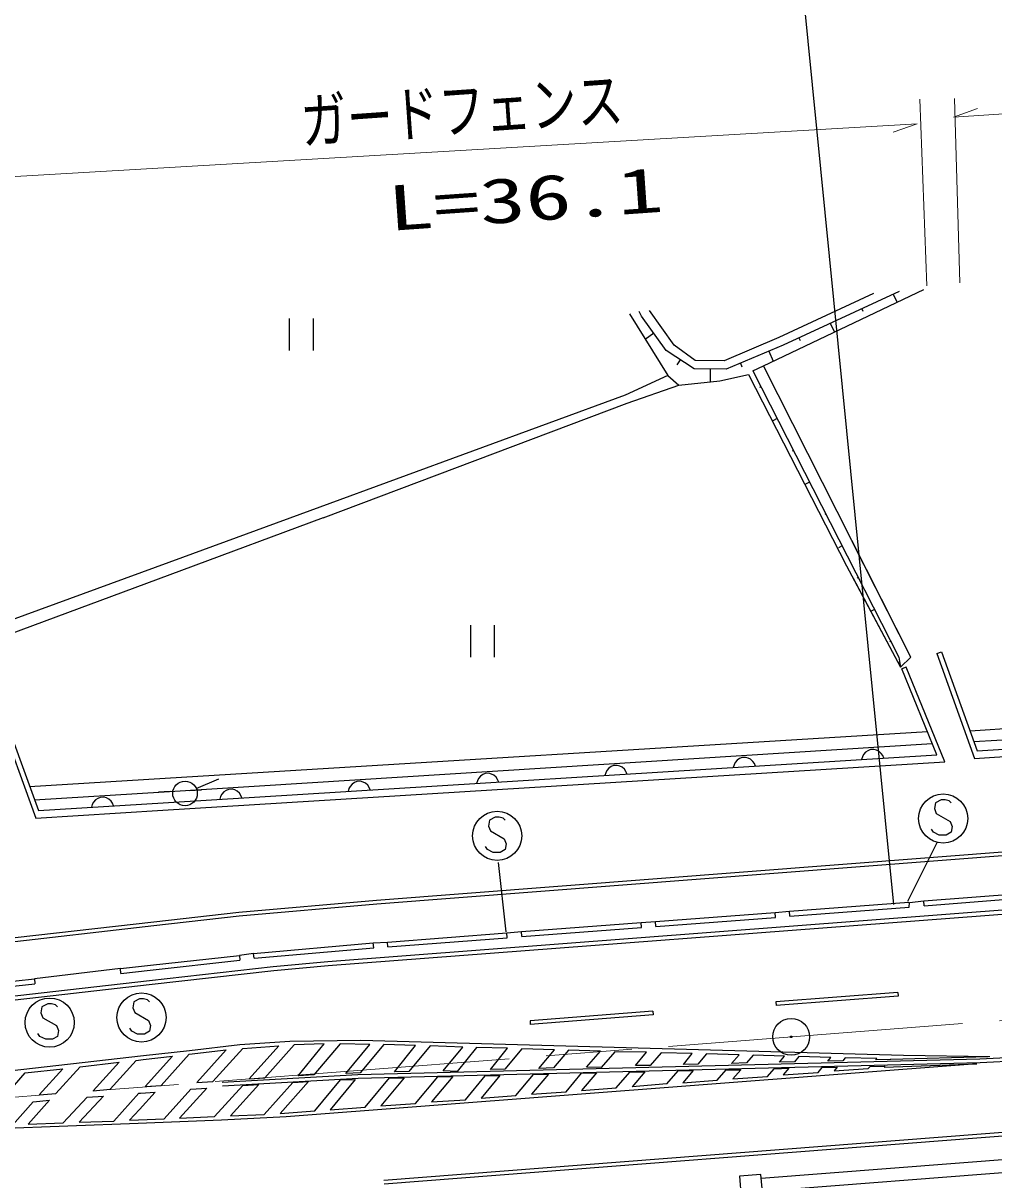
# Model space of a CAD drawing. Units: millimetres, scale not verified. Extents: x 40000 to 680000, y 20000 to 380000.
# Drawn here: x 241948 to 281446, y 268648 to 315717 of the extents above; entities that cross this region are included whole.
import ezdxf
from ezdxf.enums import TextEntityAlignment as Align

# ---------------------------------------------------------------- set-up
doc = ezdxf.new("R2010")
doc.units = ezdxf.units.MM
doc.header["$LTSCALE"] = 1000
doc.linetypes.add('CHAIN', pattern=[18.5, 12, -1.5, 3.5, -1.5])
for name, color, linetype, lineweight in [('M-BGD', 7, 'Continuous', 25), ('M-BGD-EXST', 7, 'Continuous', 25), ('M-BMK', 2, 'CHAIN', 13), ('M-BMK-SRVR', 3, 'Continuous', 25), ('M-STR-HTXT', 7, 'Continuous', 13), ('M-STR-STRC', 7, 'Continuous', 25)]:
    doc.layers.add(name, color=color, linetype=linetype, lineweight=lineweight)
doc.styles.add('ＭＳ ゴシック', font='')
doc.styles.get('ＭＳ ゴシック').set_extended_font_data('MS Gothic')

msp = doc.modelspace()

# ---------------------------------------------------------------- linework, layer by layer
at = {"layer": 'M-BGD'}
for p, q in [((272074, 301768), (278596, 304875)), ((276548, 304718), (272697, 302925)), ((277594, 304798), (272872, 302618)), ((277352, 304687), (277505, 304356)), ((277352, 304687), (277505, 304356)), ((276072, 304096), (276120, 303992)), ((276072, 304096), (276120, 303992)), ((252772, 303702), (252772, 302402)), ((253760, 302402), (253760, 303702)), ((266614, 303893), (268175, 301385)), ((267102, 303798), (267009, 303988)), ((268113, 302400), (267102, 303798)), ((268439, 302607), (267438, 304020)), ((274792, 303505), (274959, 303144)), ((267607, 303099), (267263, 302850)), ((272697, 302925), (270468, 301971)), ((273512, 302914), (273564, 302801)), ((269249, 301646), (268113, 302400)), ((269295, 301995), (268439, 302607)), ((272872, 302618), (270552, 301637)), ((272292, 302373), (272467, 301959)), ((268681, 302023), (268544, 301818)), ((270468, 301971), (269295, 301995)), ((271132, 301883), (271194, 301737)), ((271645, 301567), (272074, 301768)), ((278061, 289912), (272074, 301768)), ((268175, 301385), (266442, 300580)), ((268175, 301385), (268631, 300986)), ((270552, 301637), (269249, 301646)), ((269900, 301642), (269897, 301116)), ((270302, 301158), (271463, 301426)), ((271463, 301426), (275456, 293640)), ((271645, 301567), (277574, 289917)), ((266528, 300249), (268631, 300986)), ((268631, 300986), (270302, 301158)), ((271974, 300920), (271915, 300890)), ((266442, 300580), (254024, 296021)), ((254155, 295592), (266528, 300249)), ((272633, 299625), (272446, 299530)), ((273292, 298331), (273239, 298304)), ((273951, 297036), (273784, 296952)), ((254155, 295592), (248388, 293448)), ((254024, 296021), (248429, 293972)), ((274609, 295742), (274562, 295718)), ((275268, 294447), (275122, 294373)), ((278061, 289912), (275683, 294621)), ((248429, 293972), (240126, 290931)), ((248388, 293448), (240196, 290402)), ((275456, 293640), (277644, 289510)), ((275726, 293130), (277644, 289510)), ((275927, 293153), (275886, 293132)), ((275927, 293153), (275886, 293132)), ((276586, 291859), (276459, 291794)), ((276586, 291859), (276459, 291794)), ((260146, 291224), (260146, 289924)), ((261134, 289924), (261134, 291224)), ((277245, 290564), (277210, 290546)), ((277245, 290564), (277210, 290546)), ((279131, 290063), (279320, 290131)), ((279131, 290063), (280664, 285796)), ((279320, 290131), (280766, 286103)), ((277609, 289713), (277544, 289702)), ((277609, 289713), (277544, 289702)), ((277574, 289917), (277644, 289510)), ((277574, 289917), (277644, 289510)), ((278061, 289912), (277644, 289510)), ((277884, 289514), (277699, 289438)), ((279457, 285664), (277884, 289514)), ((279127, 285944), (277699, 289438)), ((240735, 288121), (242469, 283368)), ((240923, 288189), (242570, 283675)), ((300970, 288177), (280476, 286911)), ((300998, 287728), (280634, 286470)), ((280766, 286103), (301226, 287389)), ((247729, 284995), (278741, 286888)), ((280664, 285796), (301244, 287089)), ((247686, 284440), (278941, 286398)), ((247651, 283991), (279127, 285944)), ((271006, 285728), (270922, 285633)), ((271092, 285788), (271006, 285728)), ((271198, 285831), (271092, 285788)), ((271342, 285839), (271198, 285831)), ((271452, 285810), (271342, 285839)), ((271545, 285762), (271452, 285810)), ((271640, 285678), (271545, 285762)), ((276096, 285864), (276066, 285754)), ((276144, 285957), (276096, 285864)), ((276228, 286052), (276144, 285957)), ((276315, 286112), (276228, 286052)), ((276420, 286155), (276315, 286112)), ((276564, 286163), (276420, 286155)), ((276674, 286134), (276564, 286163)), ((276767, 286086), (276674, 286134)), ((276863, 286002), (276767, 286086)), ((276922, 285915), (276863, 286002)), ((276965, 285810), (276922, 285915)), ((247627, 283688), (279457, 285664)), ((265699, 285309), (265651, 285216)), ((265784, 285404), (265699, 285309)), ((265870, 285464), (265784, 285404)), ((265976, 285506), (265870, 285464)), ((266119, 285515), (265976, 285506)), ((266229, 285486), (266119, 285515)), ((266322, 285438), (266229, 285486)), ((266418, 285354), (266322, 285438)), ((266477, 285267), (266418, 285354)), ((266520, 285161), (266477, 285267)), ((270873, 285540), (270844, 285430)), ((270922, 285633), (270873, 285540)), ((271700, 285591), (271640, 285678)), ((271742, 285486), (271700, 285591)), ((242211, 284658), (247729, 284995)), ((248993, 284574), (249910, 284973)), ((255425, 284816), (255339, 284756)), ((255531, 284858), (255425, 284816)), ((255675, 284867), (255531, 284858)), ((255785, 284838), (255675, 284867)), ((255878, 284790), (255785, 284838)), ((255973, 284705), (255878, 284790)), ((260429, 284892), (260399, 284782)), ((260477, 284985), (260429, 284892)), ((260561, 285080), (260477, 284985)), ((260648, 285140), (260561, 285080)), ((260753, 285182), (260648, 285140)), ((260897, 285191), (260753, 285182)), ((261007, 285162), (260897, 285191)), ((261100, 285114), (261007, 285162)), ((261196, 285029), (261100, 285114)), ((261255, 284943), (261196, 285029)), ((261298, 284837), (261255, 284943)), ((265651, 285216), (265622, 285106)), ((242412, 284109), (247686, 284440)), ((247686, 284439), (247456, 284424)), ((247954, 284456), (247686, 284439)), ((248703, 284497), (249203, 284518)), ((250032, 284337), (249984, 284244)), ((250116, 284432), (250032, 284337)), ((250203, 284492), (250116, 284432)), ((250308, 284534), (250203, 284492)), ((250452, 284543), (250308, 284534)), ((250562, 284514), (250452, 284543)), ((250655, 284466), (250562, 284514)), ((250751, 284381), (250655, 284466)), ((250810, 284295), (250751, 284381)), ((250853, 284189), (250810, 284295)), ((255206, 284568), (255177, 284458)), ((255255, 284661), (255206, 284568)), ((255339, 284756), (255255, 284661)), ((256033, 284619), (255973, 284705)), ((256075, 284513), (256033, 284619)), ((242570, 283675), (247651, 283991)), ((244762, 283919), (244732, 283809)), ((244810, 284013), (244762, 283919)), ((244894, 284108), (244810, 284013)), ((244981, 284167), (244894, 284108)), ((245086, 284210), (244981, 284167)), ((245230, 284219), (245086, 284210)), ((245340, 284190), (245230, 284219)), ((245433, 284141), (245340, 284190)), ((245528, 284057), (245433, 284141)), ((245588, 283971), (245528, 284057)), ((245631, 283865), (245588, 283971)), ((249984, 284244), (249955, 284134)), ((242469, 283368), (247627, 283688)), ((296678, 283123), (256330, 280020)), ((296692, 282973), (256342, 279870)), ((297172, 280795), (254352, 277514)), ((254365, 277365), (297184, 280646)), ((256330, 280020), (250724, 279530)), ((256342, 279870), (250739, 279381)), ((247272, 279137), (218902, 275902)), ((250739, 279381), (247260, 278985)), ((250724, 279530), (247272, 279137)), ((247260, 278985), (218919, 275753)), ((252128, 277312), (247085, 276744)), ((254352, 277514), (252128, 277312)), ((252143, 277163), (254365, 277365)), ((247073, 276592), (252143, 277163)), ((247085, 276744), (242683, 276248)), ((242700, 276099), (247073, 276592)), ((242683, 276248), (219520, 273593)), ((219537, 273444), (242700, 276099)), ((277542, 276278), (272572, 275898)), ((272572, 275898), (272584, 275749)), ((277554, 276128), (272584, 275749)), ((277542, 276278), (277554, 276128)), ((267574, 275510), (262573, 275122)), ((267585, 275360), (262585, 274973)), ((267574, 275510), (267585, 275360)), ((262573, 275122), (262585, 274973)), ((250771, 274145), (248720, 273905)), ((249673, 272652), (250886, 273995)), ((252798, 274285), (250771, 274145)), ((250886, 273995), (252352, 274105)), ((252352, 274105), (251141, 272757)), ((252972, 274146), (251789, 272798)), ((255684, 274319), (252798, 274285)), ((254203, 274178), (252972, 274146)), ((253139, 272883), (254203, 274178)), ((254852, 274180), (253773, 272920)), ((256052, 274158), (254852, 274180)), ((255072, 272974), (256052, 274158)), ((256629, 274150), (255665, 273003)), ((277775, 273710), (255684, 274319)), ((257907, 274119), (256629, 274150)), ((257055, 273038), (257907, 274119)), ((258509, 274098), (257645, 273059)), ((259835, 274050), (258509, 274098)), ((259033, 273088), (259835, 274050)), ((260398, 274040), (259612, 273056)), ((261658, 274001), (260398, 274040)), ((260966, 273134), (261658, 274001)), ((262244, 273986), (261551, 273154)), ((263567, 273937), (262244, 273986)), ((246847, 273691), (218102, 270405)), ((245487, 272334), (246549, 273512)), ((246549, 273512), (246836, 273546)), ((246836, 273546), (248028, 273687)), ((248720, 273905), (246847, 273691)), ((248028, 273687), (246912, 272442)), ((247566, 272494), (248709, 273765)), ((248709, 273765), (250204, 273938)), ((250204, 273938), (249014, 272609)), ((255571, 272934), (280881, 273572)), ((262926, 273183), (263567, 273937)), ((264142, 273928), (263526, 273202)), ((265434, 273884), (264142, 273928)), ((264876, 273231), (265434, 273884)), ((266019, 273864), (265465, 273221)), ((267314, 273839), (266019, 273864)), ((266863, 273301), (267314, 273839)), ((267903, 273822), (267457, 273307)), ((269174, 273790), (267903, 273822)), ((268812, 273341), (269174, 273790)), ((269751, 273777), (269405, 273361)), ((271078, 273734), (269751, 273777)), ((270770, 273386), (271078, 273734)), ((271655, 273722), (271375, 273405)), ((272928, 273683), (271655, 273722)), ((272718, 273435), (272928, 273683)), ((273516, 273673), (273329, 273450)), ((274818, 273630), (273516, 273673)), ((274696, 273485), (274818, 273630)), ((275301, 273498), (274696, 273485)), ((275400, 273615), (275301, 273498)), ((276682, 273582), (275400, 273615)), ((276641, 273533), (276682, 273582)), ((277245, 273546), (276641, 273533)), ((281219, 273653), (277234, 273546)), ((277266, 273567), (277245, 273546)), ((281285, 273652), (277775, 273710)), ((280881, 273572), (282897, 273681)), ((280887, 273423), (282907, 273531)), ((241160, 271996), (242032, 272999)), ((242032, 272999), (243570, 273162)), ((243570, 273162), (242607, 272106)), ((243279, 272159), (244264, 273251)), ((244264, 273251), (245855, 273438)), ((245855, 273438), (244801, 272270)), ((280747, 273374), (252654, 271211)), ((255665, 273003), (255072, 272974)), ((255578, 272784), (280887, 273423)), ((257645, 273059), (257055, 273038)), ((259612, 273056), (259033, 273088)), ((261551, 273154), (260966, 273134)), ((263526, 273202), (262926, 273183)), ((264665, 272986), (265276, 272999)), ((265276, 272999), (264670, 272282)), ((265465, 273221), (264876, 273231)), ((266076, 272388), (266634, 273026)), ((266634, 273026), (267243, 273039)), ((267243, 273039), (266723, 272440)), ((267457, 273307), (266863, 273301)), ((268143, 272555), (268599, 273084)), ((268599, 273084), (269209, 273100)), ((269209, 273100), (268788, 272595)), ((269405, 273361), (268812, 273341)), ((270189, 272705), (270547, 273125)), ((270547, 273125), (271156, 273131)), ((271375, 273405), (270770, 273386)), ((271156, 273131), (270829, 272754)), ((272237, 272859), (272501, 273173)), ((272501, 273173), (273104, 273190)), ((273329, 273450), (272718, 273435)), ((273104, 273190), (272874, 272920)), ((272874, 272920), (274293, 273021)), ((274293, 273021), (274464, 273217)), ((274464, 273217), (275074, 273231)), ((275074, 273231), (274943, 273080)), ((274943, 273080), (276334, 273180)), ((276334, 273180), (276410, 273265)), ((276410, 273265), (277016, 273276)), ((276979, 273232), (280747, 273374)), ((277016, 273276), (276979, 273232)), ((249014, 272609), (249673, 272652)), ((250046, 272622), (255571, 272934)), ((250056, 272473), (255578, 272784)), ((251538, 272528), (250379, 271252)), ((250888, 272484), (251538, 272528)), ((251141, 272757), (251789, 272798)), ((251762, 271313), (252917, 272616)), ((253556, 272649), (252400, 271349)), ((252917, 272616), (253556, 272649)), ((253773, 272920), (253139, 272883)), ((253815, 271452), (254856, 272714)), ((255459, 272730), (254435, 271496)), ((254856, 272714), (255459, 272730)), ((255861, 271605), (256852, 272795)), ((257456, 272802), (256500, 271657)), ((308650, 272660), (256628, 268627)), ((256852, 272795), (257456, 272802)), ((257914, 271755), (258825, 272838)), ((259427, 272849), (258568, 271817)), ((258825, 272838), (259427, 272849)), ((259944, 271911), (260744, 272882)), ((261351, 272894), (260582, 271975)), ((260744, 272882), (261351, 272894)), ((261989, 272076), (262713, 272932)), ((263327, 272944), (262638, 272131)), ((262713, 272932), (263327, 272944)), ((264037, 272233), (264665, 272986)), ((268143, 272555), (266723, 272440)), ((268788, 272595), (270189, 272705)), ((270829, 272754), (272237, 272859)), ((242607, 272106), (243279, 272159)), ((244801, 272270), (245487, 272334)), ((245632, 271037), (246650, 272170)), ((246650, 272170), (246729, 272175)), ((247317, 272216), (246678, 271516)), ((246729, 272175), (247317, 272216)), ((246912, 272442), (247566, 272494)), ((247683, 271134), (248777, 272341)), ((249422, 272386), (248312, 271158)), ((248777, 272341), (249422, 272386)), ((249741, 271227), (250888, 272484)), ((308660, 272510), (256637, 268478)), ((260582, 271975), (261989, 272076)), ((262638, 272131), (264037, 272233)), ((264670, 272282), (266076, 272388)), ((241510, 270879), (242356, 271829)), ((243024, 271890), (242147, 270912)), ((242356, 271829), (243024, 271890)), ((243583, 270968), (244547, 272009)), ((245214, 272054), (244231, 271000)), ((244547, 272009), (245214, 272054)), ((254435, 271496), (255861, 271605)), ((256500, 271657), (257914, 271755)), ((258568, 271817), (259944, 271911)), ((310041, 271639), (271982, 268704)), ((246678, 271516), (246276, 271078)), ((246644, 271092), (247683, 271134)), ((248312, 271158), (249741, 271227)), ((252654, 271211), (250014, 271077)), ((250379, 271252), (251762, 271313)), ((252400, 271349), (253815, 271452)), ((246633, 270947), (212341, 269628)), ((242147, 270912), (243583, 270968)), ((244231, 271000), (245632, 271037)), ((246276, 271078), (246644, 271092)), ((250014, 271077), (246633, 270947)), ((310082, 271111), (272022, 268176)), ((271963, 268872), (271092, 268793)), ((271092, 268793), (271170, 267934)), ((272040, 268013), (271963, 268872))]:
    msp.add_line(p, q, dxfattribs=at)
msp.add_circle((248535, 284374), 500, dxfattribs=at)
at = {"layer": 'M-BGD-EXST'}
for p, q in [((279065, 283993), (279025, 283753)), ((279305, 284113), (279065, 283993)), ((279465, 284113), (279305, 284113)), ((279625, 284073), (279465, 284113)), ((279705, 283993), (279625, 284073)), ((261158, 283407), (260918, 283287)), ((261318, 283407), (261158, 283407)), ((261478, 283367), (261318, 283407)), ((261558, 283287), (261478, 283367)), ((279025, 283753), (279105, 283553)), ((279105, 283553), (279665, 283233)), ((260918, 283287), (260878, 283047)), ((260878, 283047), (260958, 282847)), ((278985, 282793), (278905, 282913)), ((279665, 283233), (279745, 283033)), ((279745, 283033), (279705, 282793)), ((260958, 282847), (261518, 282527)), ((261518, 282527), (261598, 282327)), ((279225, 282673), (278985, 282793)), ((279505, 282673), (279225, 282673)), ((279705, 282793), (279505, 282673)), ((260838, 282087), (260758, 282207)), ((261078, 281967), (260838, 282087)), ((261358, 281967), (261078, 281967)), ((261558, 282087), (261358, 281967)), ((261598, 282327), (261558, 282087)), ((279119, 282363), (277933, 279972)), ((261282, 281558), (261582, 278737)), ((261645, 278499), (261630, 278698)), ((246447, 275895), (246407, 275655)), ((246687, 276015), (246447, 275895)), ((246847, 276015), (246687, 276015)), ((247007, 275975), (246847, 276015)), ((247087, 275895), (247007, 275975)), ((242707, 275687), (242667, 275447)), ((242667, 275447), (242747, 275247)), ((242947, 275807), (242707, 275687)), ((243107, 275807), (242947, 275807)), ((243267, 275767), (243107, 275807)), ((243347, 275687), (243267, 275767)), ((246407, 275655), (246487, 275455)), ((246487, 275455), (247047, 275135)), ((242747, 275247), (243307, 274927)), ((243307, 274927), (243387, 274727)), ((247047, 275135), (247127, 274935)), ((247127, 274935), (247087, 274695)), ((242627, 274487), (242547, 274607)), ((242867, 274367), (242627, 274487)), ((243347, 274487), (243147, 274367)), ((243387, 274727), (243347, 274487)), ((246367, 274695), (246287, 274815)), ((246607, 274575), (246367, 274695)), ((246887, 274575), (246607, 274575)), ((247087, 274695), (246887, 274575)), ((243147, 274367), (242867, 274367))]:
    msp.add_line(p, q, dxfattribs=at)
for centre in [(279385, 283353), (261238, 282647), (243027, 275047), (246767, 275255)]:
    msp.add_circle(centre, 1000, dxfattribs=at)
at = {"layer": 'M-BMK'}
msp.add_line((317063, 277869), (212373, 269752), dxfattribs=at)
at = {"layer": 'M-BMK-SRVR'}
for radius in [750, 30]:
    msp.add_circle((273198, 274468), radius, dxfattribs=at)
at = {"layer": 'M-STR-HTXT'}
for p, q in [((279799, 311896), (299877, 313143)), ((278718, 305032), (278432, 312619)), ((280068, 305153), (279842, 312656)), ((279799, 311896), (280779, 312237)), ((278331, 311620), (240887, 309429)), ((278331, 311620), (277349, 311282))]:
    msp.add_line(p, q, dxfattribs=at)
at = {"layer": 'M-STR-STRC'}
for p, q in [((277381, 279859), (271492, 339165)), ((278598, 280004), (283461, 280382)), ((278613, 279805), (283476, 280182)), ((273133, 279577), (277984, 279950)), ((273148, 279378), (278000, 279751)), ((278000, 279751), (278020, 279928)), ((278020, 279928), (278598, 280004)), ((278613, 279805), (278598, 280004)), ((262229, 278748), (267089, 279117)), ((267089, 279117), (267674, 279156)), ((267104, 278918), (267089, 279117)), ((267674, 279156), (272542, 279525)), ((267690, 278957), (267674, 279156)), ((267690, 278957), (272558, 279326)), ((272542, 279525), (273133, 279577)), ((272558, 279326), (272542, 279525)), ((273148, 279378), (273133, 279577)), ((256771, 278326), (261630, 278698)), ((261630, 278698), (262229, 278748)), ((261645, 278499), (261630, 278698)), ((262245, 278549), (262229, 278748)), ((262245, 278549), (267104, 278918)), ((251327, 277866), (256196, 278288)), ((256196, 278288), (256771, 278326)), ((256213, 278088), (256196, 278288)), ((256786, 278127), (256771, 278326)), ((256786, 278127), (261645, 278499)), ((247135, 277381), (250748, 277780)), ((251327, 277866), (250748, 277780)), ((250748, 277780), (250770, 277582)), ((251344, 277667), (251327, 277866)), ((251344, 277667), (256213, 278088)), ((245906, 277245), (242404, 276826)), ((245906, 277245), (247135, 277381)), ((245928, 277046), (245906, 277245)), ((247119, 277178), (250770, 277582)), ((237556, 276295), (242404, 276826)), ((242404, 276826), (242425, 276627)), ((245928, 277046), (247119, 277178)), ((237578, 276096), (242425, 276627))]:
    msp.add_line(p, q, dxfattribs=at)

# ---------------------------------------------------------------- texts
at = {"layer": 'M-STR-HTXT', "style": 'ＭＳ ゴシック'}
for s, width, p in [('ガードフェンス', 0.75, (253349, 310250)), ('L=36.1', 1.5, (256884, 306714))]:
    msp.add_text(s, height=1833, rotation=4, dxfattribs=dict(at, width=width)).set_placement(p, align=Align.BOTTOM_LEFT)

doc.saveas('drawing.dxf')
